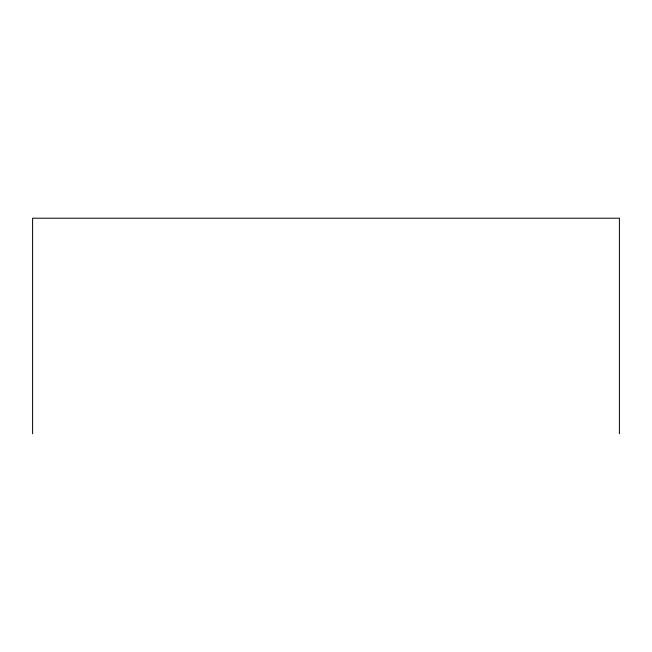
<?xml version="1.0" encoding="UTF-8"?>
<svg xmlns="http://www.w3.org/2000/svg" width="652" height="652" viewBox="0 0 652 652"><rect width="100%" height="100%" fill="white"/><g stroke="black" fill="none" stroke-linecap="round" stroke-linejoin="round"><path stroke-width="0.98" d="M619.4 433.792L619.4 218.208L32.6 218.208L32.6 433.792"/></g></svg>
